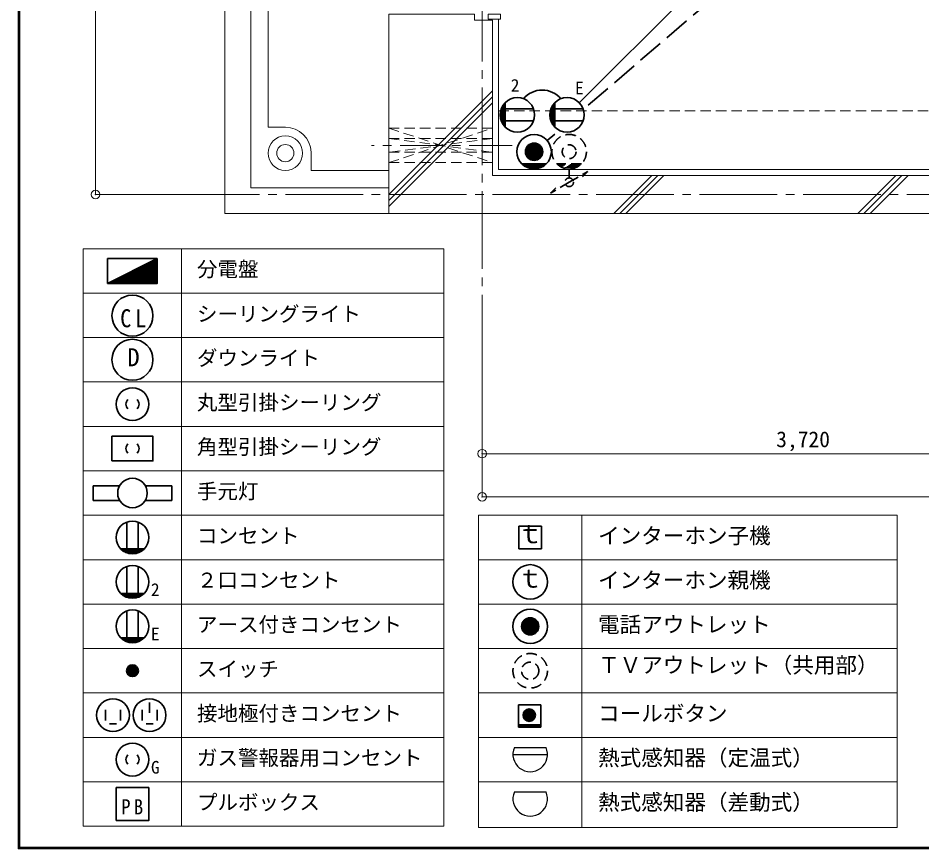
# Model space of a CAD drawing. Units: millimetres at full size, sheet at 1:50; details may follow other scales. Extents: x -9674 to 9699, y -6794 to 6791.
# Drawn here: x -9674 to -4437, y -6794 to -1984 of the extents above; entities that cross this region are included whole.
import ezdxf
from ezdxf.enums import TextEntityAlignment as Align

# ---------------------------------------------------------------- set-up
doc = ezdxf.new("R2010")
doc.units = ezdxf.units.MM
doc.header["$LTSCALE"] = 50
doc.header["$PDMODE"] = 32
doc.header["$PDSIZE"] = 50
for name, pattern in [('CHAIN1', [8, 5, -1, 1, -1]), ('CHAIN2', [12, 9, -1, 1, -1]), ('DASHED1', [1.8, 1.2, -0.6]), ('DASHED3', [4, 3, -1])]:
    doc.linetypes.add(name, pattern=pattern)
for name, color, linetype, lineweight in [('0-0_図面枠', 7, 'Continuous', 9), ('1-0_芯', 134, 'CHAIN2', 9), ('1-1_躯体', 134, 'Continuous', 9), ('1-3_建具', 134, 'Continuous', 9), ('1-6_ﾊﾞﾙｺﾆｰ・階段', 134, 'Continuous', 9), ('1-7_その他', 134, 'DASHED1', 9), ('1-8_ハッチ', 134, 'Continuous', 9), ('1-B_寸法', 134, 'Continuous', 9), ('1-C_梁', 134, 'DASHED1', 9), ('2-0_芯', 2, 'Continuous', 35), ('2-E', 2, 'Continuous', 35), ('3-2', 3, 'DASHED1', 35), ('3-3', 1, 'Continuous', 25), ('3-E', 3, 'Continuous', 35)]:
    doc.layers.add(name, color=color, linetype=linetype, lineweight=lineweight)
doc.styles.add('ＭＳ ゴシック', font='')
doc.styles.get('ＭＳ ゴシック').set_extended_font_data('MS Gothic')

msp = doc.modelspace()

# ---------------------------------------------------------------- linework, layer by layer
at = {"layer": '0-0_図面枠'}
for p, q in [((-9673.92, 6791.43), (-9673.92, -6793.93)), ((-9672.16, 6789.66), (-9672.16, -6792.16)), ((-9670.4, 6787.9), (-9670.4, -6790.4)), ((-9668.64, -6788.64), (-9668.64, 6786.14)), ((-9666.87, 6784.38), (-9666.87, -6786.88)), ((-9665.11, 6782.61), (-9665.11, -6785.11)), ((-9663.35, 6780.85), (-9663.35, -6783.35)), ((-9673.92, -6793.93), (9698.92, -6793.93)), ((-9672.16, -6792.16), (9697.16, -6792.16)), ((-9670.4, -6790.4), (9695.4, -6790.4)), ((9693.64, -6788.64), (-9668.64, -6788.64)), ((-9666.87, -6786.88), (9691.87, -6786.88)), ((-9665.11, -6785.11), (9690.11, -6785.11)), ((-9663.35, -6783.35), (9688.35, -6783.35))]:
    msp.add_line(p, q, dxfattribs=at)
at = {"layer": '1-0_芯'}
for p, q in [((-6985.35, 5414.44), (-6985.35, -4005.56)), ((-8725.35, -3005.56), (8284.65, -3005.56))]:
    msp.add_line(p, q, dxfattribs=at)
at = {"layer": '1-1_躯体'}
for p, q in [((-7030.35, -1995.56), (-7030.35, -1960.56)), ((-6925.35, -1995.56), (-7030.35, -1995.56)), ((-6925.35, -1995.56), (-6925.35, -2895.56)), ((-6925.35, -2895.56), (-3325.35, -2895.56)), ((-7525.35, -3115.56), (-2400.35, -3115.56))]:
    msp.add_line(p, q, dxfattribs=at)
msp.add_lwpolyline([(-7030.35, -1960.56), (-7525.35, -1960.56), (-7525.35, -3115.56)], dxfattribs=at)
at = {"layer": '1-3_建具'}
for p, q in [((-6950.35, -1990.56), (-6950.35, -1960.56)), ((-6878.35, -1990.56), (-6950.35, -1990.56))]:
    msp.add_line(p, q, dxfattribs=at)
msp.add_lwpolyline([(-6878.35, -1990.56), (-6878.35, -1960.56), (-6950.35, -1960.56)], dxfattribs=at)
at = {"layer": '1-6_ﾊﾞﾙｺﾆｰ・階段'}
for p in [(-8225.35, 3435.35), (-8125.35, -2615.56)]:
    msp.add_line(p, (-8225.35, -2615.56), dxfattribs=at)
for points in [[(-8475.35, 3364.44), (-8475.35, -3115.56), (-7525.35, -3115.56)], [(-8325.35, 3364.44), (-8325.35, -2965.56), (-7525.35, -2965.56)], [(-7975.46, -2759.73), (-7975.46, -2865.56), (-7525.35, -2865.56)]]:
    msp.add_lwpolyline(points, dxfattribs=at)
for radius in [100, 50]:
    msp.add_circle((-8125.35, -2765.56), radius, dxfattribs=at)
msp.add_arc((-8125.35, -2765.56), 150, 2.22671, 90, dxfattribs=at)
at = {"layer": '1-7_その他'}
for p, q in [((-6925.35, -2620.56), (-7525.35, -2620.56)), ((-7525.35, -2620.56), (-6925.35, -2820.56)), ((-7525.35, -2820.56), (-6925.35, -2620.56)), ((-7525.35, -2680.56), (-6925.35, -2680.56)), ((-7525.35, -2680.56), (-6925.35, -2760.56)), ((-6925.35, -2680.56), (-7525.35, -2760.56)), ((-7525.35, -2760.56), (-6925.35, -2760.56)), ((-6925.35, -2820.56), (-7525.35, -2820.56))]:
    msp.add_line(p, q, dxfattribs=at)
at = {"layer": '1-7_その他', "linetype": 'CHAIN1'}
msp.add_line((-6810.35, -2720.56), (-7625.35, -2720.56), dxfattribs=at)
at = {"layer": '1-8_ハッチ'}
for p, q in [((-6890.35, -1990.56), (-6890.35, -2860.56)), ((-7525.35, -3004.15), (-6925.35, -2404.15)), ((-7525.35, -3039.5), (-6925.35, -2439.5)), ((-7525.35, -3074.86), (-6925.35, -2474.86)), ((-6890.35, -2860.56), (-3325.35, -2860.56)), ((-6222.55, -3115.56), (-6002.55, -2895.56)), ((-6187.19, -3115.56), (-5967.19, -2895.56)), ((-6151.84, -3115.56), (-5931.84, -2895.56)), ((-4808.34, -3115.56), (-4588.34, -2895.56)), ((-4772.98, -3115.56), (-4552.98, -2895.56)), ((-4737.62, -3115.56), (-4517.62, -2895.56))]:
    msp.add_line(p, q, dxfattribs=at)
at = {"layer": '1-B_寸法'}
for p, q in [((-9225.35, 434.44), (-9225.35, -3005.56)), ((-9225.35, -3005.56), (-8725.35, -3005.56)), ((-6985.35, -4755.56), (-6985.35, -4005.56)), ((-6985.35, -4505.56), (-3265.35, -4505.56)), ((-6985.35, -4755.56), (6514.65, -4755.56))]:
    msp.add_line(p, q, dxfattribs=at)
for p in [(-9225.35, -3005.56), (-6985.35, -4505.56), (-6985.35, -4755.56)]:
    msp.add_point(p, dxfattribs=at)
at = {"layer": '1-C_梁'}
msp.add_line((-6890.35, -2520.56), (-3325.35, -2520.56), dxfattribs=at)
at = {"layer": '2-0_芯'}
for p, q in [((-6422.7, -2473.47), (-5132.93, -1188.1)), ((-6874.68, -2509.08), (-6687.28, -2509.08)), ((-6872, -2502.61), (-6872, -2585.54)), ((-6866, -2491.4), (-6866, -2596.75)), ((-6860, -2482.77), (-6860, -2605.39)), ((-6854, -2475.73), (-6854, -2612.42)), ((-6850.99, -2472.66), (-6850.99, -2615.49)), ((-6587.24, -2509.08), (-6399.85, -2509.08)), ((-6584.56, -2502.61), (-6584.56, -2585.54)), ((-6578.56, -2491.4), (-6578.56, -2596.75)), ((-6572.56, -2482.77), (-6572.56, -2605.39)), ((-6566.56, -2475.73), (-6566.56, -2612.42)), ((-6563.56, -2472.66), (-6563.56, -2615.49)), ((-6878, -2519.75), (-6878, -2568.4)), ((-6590.56, -2519.75), (-6590.56, -2568.4)), ((-6874.68, -2579.08), (-6687.28, -2579.08)), ((-6587.24, -2579.08), (-6399.85, -2579.08))]:
    msp.add_line(p, q, dxfattribs=at)
for centre in [(-6780.98, -2544.08), (-6493.54, -2544.08)]:
    msp.add_circle(centre, 100.02, dxfattribs=at)
msp.add_arc((-6637.26, -2544.08), 143.72, 40.72684, 139.27316, dxfattribs=at)
at = {"layer": '2-E', "color": 7, "lineweight": 9}
for p, q in [((-9296.22, -3318.86), (-7206.22, -3318.86)), ((-9296.22, -3318.86), (-9296.22, -6662.63)), ((-8726.22, -3318.86), (-8726.22, -6662.63)), ((-7206.22, -3318.86), (-7206.22, -6662.63)), ((-9296.22, -3576.08), (-7206.22, -3576.08)), ((-9296.22, -3833.29), (-7206.22, -3833.29)), ((-9296.22, -4090.5), (-7206.22, -4090.5)), ((-9296.22, -4347.71), (-7206.22, -4347.71)), ((-9296.22, -4604.93), (-7206.22, -4604.93)), ((-9296.22, -4862.14), (-7206.22, -4862.14)), ((-7006.83, -4862.14), (-4579.74, -4862.14)), ((-6406.83, -4862.14), (-6406.83, -6669.39)), ((-4579.74, -4862.14), (-4579.74, -6669.39)), ((-9296.22, -5119.35), (-7206.22, -5119.35)), ((-7006.83, -5119.35), (-4579.74, -5119.35)), ((-9296.22, -5376.56), (-7206.22, -5376.56)), ((-7006.83, -5376.56), (-4579.74, -5376.56)), ((-9296.22, -5633.78), (-7206.22, -5633.78)), ((-7006.83, -5633.78), (-4579.74, -5633.78)), ((-9296.22, -5890.99), (-7206.22, -5890.99)), ((-7006.83, -5890.99), (-4579.74, -5890.99)), ((-9296.22, -6148.2), (-7206.22, -6148.2)), ((-7006.83, -6148.2), (-4579.74, -6148.2)), ((-9296.22, -6405.41), (-7206.22, -6405.41)), ((-7006.83, -6405.41), (-4579.74, -6405.41)), ((-9296.22, -6662.63), (-7206.22, -6662.63))]:
    msp.add_line(p, q, dxfattribs=at)
at = {"layer": '2-E'}
for p, q in [((-8867.19, -3375.46), (-9155.25, -3375.46)), ((-8916.18, -3399.95), (-8867.19, -3399.95)), ((-8907.54, -3395.63), (-8867.19, -3395.63)), ((-8898.9, -3391.31), (-8867.19, -3391.31)), ((-8890.26, -3386.99), (-8867.19, -3386.99)), ((-8881.62, -3382.67), (-8867.19, -3382.67)), ((-8872.98, -3378.35), (-8867.19, -3378.35)), ((-9028.5, -3456.11), (-8867.19, -3456.11)), ((-9019.86, -3451.79), (-8867.19, -3451.79)), ((-9011.22, -3447.47), (-8867.19, -3447.47)), ((-9002.58, -3443.15), (-8867.19, -3443.15)), ((-8993.94, -3438.83), (-8867.19, -3438.83)), ((-8985.3, -3434.51), (-8867.19, -3434.51)), ((-8976.66, -3430.19), (-8867.19, -3430.19)), ((-8968.02, -3425.87), (-8867.19, -3425.87)), ((-8959.38, -3421.55), (-8867.19, -3421.55)), ((-8950.74, -3417.23), (-8867.19, -3417.23)), ((-8942.1, -3412.91), (-8867.19, -3412.91)), ((-8933.46, -3408.59), (-8867.19, -3408.59)), ((-8924.82, -3404.27), (-8867.19, -3404.27)), ((-9132.18, -3507.95), (-8867.19, -3507.95)), ((-9123.54, -3503.63), (-8867.19, -3503.63)), ((-9114.9, -3499.31), (-8867.19, -3499.31)), ((-9106.26, -3494.99), (-8867.19, -3494.99)), ((-9097.62, -3490.67), (-8867.19, -3490.67)), ((-9088.98, -3486.35), (-8867.19, -3486.35)), ((-9080.34, -3482.03), (-8867.19, -3482.03)), ((-9071.7, -3477.71), (-8867.19, -3477.71)), ((-9063.06, -3473.39), (-8867.19, -3473.39)), ((-9054.42, -3469.07), (-8867.19, -3469.07)), ((-9045.78, -3464.75), (-8867.19, -3464.75)), ((-9037.14, -3460.43), (-8867.19, -3460.43)), ((-9149.46, -3516.59), (-8867.19, -3516.59)), ((-9140.82, -3512.27), (-8867.19, -3512.27)), ((-9111.22, -3519.48), (-8911.22, -3519.48)), ((-9239.26, -4690.77), (-9239.26, -4776.29)), ((-9085.27, -4690.77), (-9239.26, -4690.77)), ((-8783.17, -4690.77), (-8937.16, -4690.77)), ((-8783.17, -4776.29), (-8783.17, -4690.77)), ((-9239.26, -4776.29), (-9085.27, -4776.29)), ((-8937.16, -4776.29), (-8783.17, -4776.29)), ((-9044.47, -5079.76), (-9044.47, -4901.73)), ((-8977.97, -5079.76), (-8977.97, -4901.73)), ((-8943.37, -5057.26), (-9079.06, -5057.26)), ((-8946.29, -5060.11), (-9076.14, -5060.11)), ((-8952.97, -5065.81), (-9069.46, -5065.81)), ((-8961.17, -5071.51), (-9061.26, -5071.51)), ((-8971.83, -5077.21), (-9050.61, -5077.21)), ((-8988.11, -5082.91), (-9034.32, -5082.91)), ((-9044.47, -5336.97), (-9044.47, -5158.95)), ((-8977.97, -5336.97), (-8977.97, -5158.95)), ((-8943.37, -5314.47), (-9079.06, -5314.47)), ((-8946.29, -5317.32), (-9076.14, -5317.32)), ((-8952.97, -5323.02), (-9069.46, -5323.02)), ((-8961.17, -5328.72), (-9061.26, -5328.72)), ((-8971.83, -5334.42), (-9050.61, -5334.42)), ((-8988.11, -5340.12), (-9034.32, -5340.12)), ((-9044.47, -5594.18), (-9044.47, -5416.16)), ((-8977.97, -5594.18), (-8977.97, -5416.16)), ((-8943.37, -5571.68), (-9079.06, -5571.68)), ((-8946.29, -5574.54), (-9076.14, -5574.54)), ((-8952.97, -5580.24), (-9069.46, -5580.24)), ((-8961.17, -5585.94), (-9061.26, -5585.94)), ((-8971.83, -5591.64), (-9050.61, -5591.64)), ((-8988.11, -5597.34), (-9034.32, -5597.34)), ((-8978.25, -5753.26), (-9044.18, -5753.26)), ((-8982.28, -5744.14), (-9040.15, -5744.14)), ((-8990.69, -5735.02), (-9031.74, -5735.02)), ((-8977.01, -5762.38), (-9045.42, -5762.38)), ((-8978.25, -5771.5), (-9044.18, -5771.5)), ((-8982.28, -5780.63), (-9040.15, -5780.63)), ((-8990.69, -5789.75), (-9031.74, -5789.75)), ((-8912, -5946.52), (-8912, -6006.52)), ((-9167.08, -5989.59), (-9167.08, -6049.59)), ((-9080.93, -5989.59), (-9080.93, -6049.59)), ((-8955.08, -5989.59), (-8955.08, -6049.59)), ((-8868.93, -5989.59), (-8868.93, -6049.59)), ((-9104, -6068.93), (-9144, -6068.93)), ((-8892, -6068.93), (-8932, -6068.93)), ((-8916.22, -6439.02), (-9106.22, -6439.02)), ((-9106.22, -6439.02), (-9106.22, -6629.02))]:
    msp.add_line(p, q, dxfattribs=at)
at = {"layer": '2-E', "color": 3}
for p, q in [((-6641.83, -4925.93), (-6771.83, -4925.93)), ((-6771.83, -4925.93), (-6771.83, -5055.93)), ((-6641.83, -5055.93), (-6641.83, -4925.93)), ((-6771.83, -5055.93), (-6641.83, -5055.93)), ((-6755.82, -5495.36), (-6657.84, -5495.36)), ((-6754.53, -5490.36), (-6659.14, -5490.36)), ((-6752.66, -5485.36), (-6661.01, -5485.36)), ((-6750.13, -5480.36), (-6663.53, -5480.36)), ((-6746.83, -5475.36), (-6666.83, -5475.36)), ((-6742.54, -5470.36), (-6671.12, -5470.36)), ((-6736.83, -5465.36), (-6676.83, -5465.36)), ((-6728.63, -5460.36), (-6685.04, -5460.36)), ((-6756.83, -5505.36), (-6656.83, -5505.36)), ((-6756.58, -5500.36), (-6657.08, -5500.36)), ((-6756.58, -5510.36), (-6657.08, -5510.36)), ((-6755.82, -5515.36), (-6657.84, -5515.36)), ((-6754.53, -5520.36), (-6659.14, -5520.36)), ((-6752.66, -5525.36), (-6661.01, -5525.36)), ((-6750.13, -5530.36), (-6663.53, -5530.36)), ((-6746.83, -5535.36), (-6666.83, -5535.36)), ((-6742.54, -5540.36), (-6671.12, -5540.36)), ((-6736.83, -5545.36), (-6676.83, -5545.36)), ((-6728.63, -5550.36), (-6685.04, -5550.36)), ((-6645.36, -5959.86), (-6775.36, -5959.86)), ((-6775.36, -5959.86), (-6775.36, -6089.86)), ((-6645.36, -6089.86), (-6645.36, -5959.86)), ((-6676.2, -6019.47), (-6748.21, -6019.47)), ((-6677.5, -6009.87), (-6746.91, -6009.87)), ((-6681.75, -6000.27), (-6742.67, -6000.27)), ((-6690.6, -5990.67), (-6733.81, -5990.67)), ((-6677.5, -6029.08), (-6746.91, -6029.08)), ((-6681.75, -6038.68), (-6742.67, -6038.68)), ((-6690.6, -6048.28), (-6733.81, -6048.28)), ((-6775.36, -6074.86), (-6645.36, -6074.86)), ((-6775.36, -6079.86), (-6645.36, -6079.86)), ((-6775.36, -6084.86), (-6645.36, -6084.86)), ((-6775.36, -6089.86), (-6645.36, -6089.86))]:
    msp.add_line(p, q, dxfattribs=at)
at = {"layer": '2-E'}
for points in [[(-9155.25, -3519.48), (-8867.19, -3519.48), (-8867.19, -3375.46)], [(-9155.25, -3375.46), (-9155.25, -3519.48), (-8867.19, -3375.46)], [(-9106.22, -6629.02), (-8916.22, -6629.02), (-8916.22, -6439.02)]]:
    msp.add_lwpolyline(points, dxfattribs=at)
msp.add_lwpolyline([(-9129.97, -4547.57), (-8892.47, -4547.57), (-8892.47, -4405.07), (-9129.97, -4405.07)], close=True, dxfattribs=at)
at = {"layer": '2-E', "color": 7, "lineweight": 9}
msp.add_lwpolyline([(-7006.83, -4862.14), (-7006.83, -6669.39), (-4579.74, -6669.39)], dxfattribs=at)
at = {"layer": '2-E'}
for centre, radius in [((-9011.22, -3706.46), 118.77), ((-9011.22, -3961.89), 118.77), ((-9011.22, -4219.11), 95), ((-9011.22, -4733.53), 85.52), ((-9011.22, -4990.74), 95.02), ((-9011.22, -5247.96), 95.02), ((-9011.22, -5505.17), 95.02), ((-9011.22, -5762.38), 34.21), ((-9124, -6019.59), 95), ((-8912, -6019.59), 95), ((-9011.22, -6276.81), 95)]:
    msp.add_circle(centre, radius, dxfattribs=at)
at = {"layer": '2-E', "color": 3}
for centre, radius in [((-6706.83, -5248.14), 100), ((-6706.83, -5505.36), 100), ((-6706.83, -5505.36), 50), ((-6712.21, -6019.47), 36.01)]:
    msp.add_circle(centre, radius, dxfattribs=at)
at = {"layer": '2-E', "color": 3, "linetype": 'DASHED1'}
for radius in [100.02, 50.02]:
    msp.add_circle((-6706.83, -5762.57), radius, dxfattribs=at)
at = {"layer": '2-E'}
for centre, start, end in [((-9011.14, -4219.11), 134.60825, 225.39172), ((-9011.29, -4219.11), 314.60825, 45.39172), ((-9011.14, -4476.32), 134.60825, 225.39172), ((-9011.29, -4476.32), 314.60825, 45.39172), ((-9011.14, -6276.81), 134.60825, 225.39172), ((-9011.29, -6276.81), 314.60825, 45.39172)]:
    msp.add_arc(centre, 38.07, start, end, dxfattribs=at)
at = {"layer": '3-2'}
for p, q in [((-6409.79, -2827.29), (-6552.61, -2827.29)), ((-6416.21, -2833.29), (-6546.19, -2833.29)), ((-6423.96, -2839.29), (-6538.44, -2839.29)), ((-6433.7, -2845.29), (-6528.7, -2845.29)), ((-6447.08, -2851.29), (-6515.32, -2851.29)), ((-6481.2, -2857.29), (-6481.2, -2909.24)), ((-6481.2, -2934.24), (-6372.95, -2871.74)), ((-6372.95, -2871.74), (-6403.85, -2902.64)), ((-6481.2, -2934.24), (-6589.45, -2996.74)), ((-6589.45, -2996.74), (-6558.55, -2965.84))]:
    msp.add_line(p, q, dxfattribs=at)
for centre, radius in [((-6481.2, -2757.29), 100), ((-6481.2, -2757.29), 40), ((-6481.2, -2934.24), 25)]:
    msp.add_circle(centre, radius, dxfattribs=at)
at = {"layer": '3-3'}
for p, q in [((-6798.52, -6206.79), (-6615.15, -6206.79)), ((-6806.85, -6246.8), (-6606.81, -6246.8)), ((-6798.52, -6464.01), (-6615.15, -6464.01))]:
    msp.add_line(p, q, dxfattribs=at)
for centre in [(-6706.83, -6246.79), (-6706.83, -6504)]:
    msp.add_arc(centre, 100.03, 156.4305, 23.56947, dxfattribs=at)
at = {"layer": '3-E', "linetype": 'DASHED3'}
for p, q in [((-6370.58, -2488.1), (-4805.77, -1145.45)), ((-6608.42, -2692.17), (-6564.83, -2654.77))]:
    msp.add_line(p, q, dxfattribs=at)
at = {"layer": '3-E'}
for p, q in [((-6719.31, -2721.58), (-6719.31, -2793)), ((-6714.31, -2717.29), (-6714.31, -2797.29)), ((-6709.31, -2713.99), (-6709.31, -2800.59)), ((-6704.31, -2711.46), (-6704.31, -2803.12)), ((-6699.31, -2709.59), (-6699.31, -2804.99)), ((-6694.31, -2708.3), (-6694.31, -2806.28)), ((-6689.31, -2707.54), (-6689.31, -2807.04)), ((-6684.31, -2707.29), (-6684.31, -2807.29)), ((-6679.31, -2707.54), (-6679.31, -2807.04)), ((-6674.31, -2708.3), (-6674.31, -2806.28)), ((-6669.31, -2709.59), (-6669.31, -2804.99)), ((-6664.31, -2711.46), (-6664.31, -2803.12)), ((-6659.31, -2713.99), (-6659.31, -2800.59)), ((-6654.31, -2717.29), (-6654.31, -2797.29)), ((-6649.31, -2721.58), (-6649.31, -2793)), ((-6729.31, -2735.5), (-6729.31, -2779.08)), ((-6724.31, -2727.29), (-6724.31, -2787.29)), ((-6644.31, -2727.29), (-6644.31, -2787.29)), ((-6639.31, -2735.5), (-6639.31, -2779.08)), ((-6612.9, -2827.29), (-6755.73, -2827.29)), ((-6619.32, -2833.29), (-6749.3, -2833.29)), ((-6627.08, -2839.29), (-6741.55, -2839.29)), ((-6636.81, -2845.29), (-6731.81, -2845.29)), ((-6650.19, -2851.29), (-6718.43, -2851.29))]:
    msp.add_line(p, q, dxfattribs=at)
for radius in [100, 50]:
    msp.add_circle((-6684.31, -2757.29), radius, dxfattribs=at)

# ---------------------------------------------------------------- texts
at = {"layer": '1-B_寸法', "style": 'ＭＳ ゴシック'}
msp.add_text('3,720', height=91.64, dxfattribs=at).set_placement((-5281.6, -4495.56), align=Align.BOTTOM_LEFT)
at = {"layer": '2-0_芯', "color": 7, "style": 'ＭＳ ゴシック'}
for s, p in [('2', (-6819.28, -2431.58)), ('E', (-6446.83, -2446.78))]:
    msp.add_text(s, height=73.31, dxfattribs=at).set_placement(p, align=Align.BOTTOM_LEFT)
at = {"layer": '2-E', "color": 7, "style": 'ＭＳ ゴシック'}
for s, height, p in [('分電盤', 87.06, (-8637.54, -3506.84)), ('シーリングライト', 87.06, (-8637.54, -3765.83)), ('D', 104.5, (-9040.74, -4030.8)), ('ダウンライト', 87.06, (-8637.54, -4021.27)), ('丸型引掛シーリング', 87.06, (-8637.54, -4278.48)), ('角型引掛シーリング', 87.06, (-8637.54, -4535.69)), ('手元灯', 87.06, (-8637.54, -4792.91)), ('ｔ', 110, (-6781.83, -5056.86)), ('インターホン子機', 91.64, (-6313.49, -5053.43)), ('コンセント', 87.06, (-8637.54, -5050.12)), ('ｔ', 110, (-6781.83, -5314.07)), ('インターホン親機', 91.64, (-6313.49, -5310.64)), ('２口コンセント', 87.06, (-8637.54, -5307.33)), ('2', 73.31, (-8903.82, -5351)), ('アース付きコンセント', 87.06, (-8637.54, -5564.54)), ('電話アウトレット', 91.64, (-6313.49, -5567.86)), ('E', 73.31, (-8903.82, -5608.22)), ('スイッチ', 87.06, (-8637.54, -5821.76)), ('ＴＶアウトレット（共用部）', 91.64, (-6313.49, -5802.57)), ('接地極付きコンセント', 87.06, (-8637.54, -6078.97)), ('コールボタン', 91.64, (-6313.49, -6082.28)), ('ガス警報器用コンセント', 87.06, (-8637.54, -6336.18)), ('熱式感知器（定温式）', 91.64, (-6313.49, -6339.49)), ('G', 73.31, (-8903.82, -6379.85)), ('プルボックス', 87.06, (-8637.54, -6593.39)), ('熱式感知器（差動式）', 91.64, (-6313.49, -6596.71))]:
    msp.add_text(s, height=height, dxfattribs=at).set_placement(p, align=Align.BOTTOM_LEFT)
at = {"layer": '2-E', "color": 7, "attachment_point": 7, "style": 'ＭＳ ゴシック'}
for s, insert, char_height in [('\\T1.36;\\W0.9;CL', (-9082.3, -3775.36), 104.5), ('\\T1.36;\\W0.9;PB', (-9076.22, -6594.02), 87.98)]:
    msp.add_mtext(s, dxfattribs=dict(at, insert=insert, char_height=char_height))

doc.saveas('drawing.dxf')
